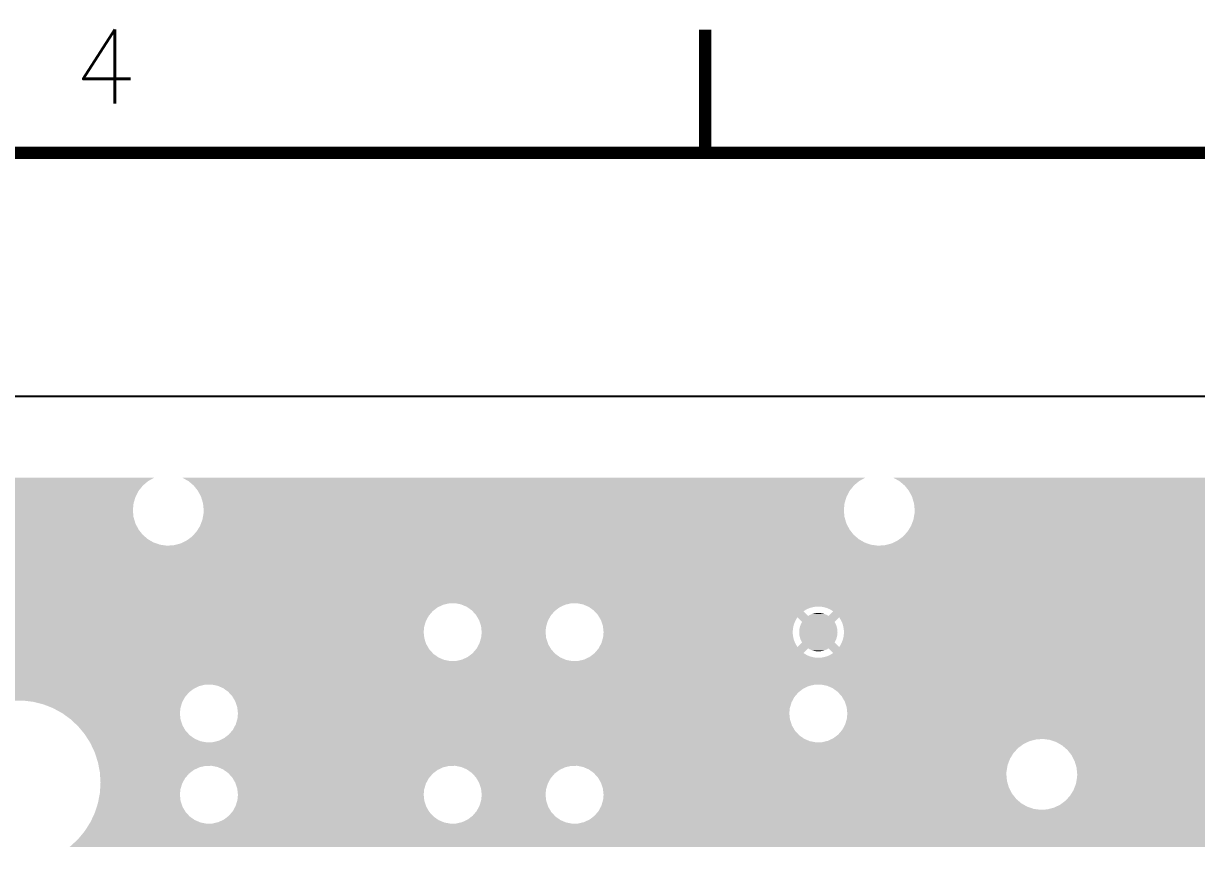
# Model space of a CAD drawing. Extents: x 295 to 953, y 10 to 290.
# Drawn here: x 659.28 to 706.95, y 256.81 to 290.25 of the extents above; entities that cross this region are included whole.
import ezdxf
from ezdxf.enums import TextEntityAlignment as Align

# ---------------------------------------------------------------- set-up
doc = ezdxf.new("R2010")
doc.units = 0
doc.header["$LTSCALE"] = 5
doc.header["$MEASUREMENT"] = 0
doc.layers.get('0').update_dxf_attribs({"linetype": 'CONTINUOUS', "lineweight": 25})
for name, color, linetype in [('PWR1', 7, 'CONTINUOUS'), ('문자', 4, 'CONTINUOUS'), ('테두리', 3, 'CONTINUOUS')]:
    doc.layers.add(name, color=color, linetype=linetype)
doc.styles.get("Standard").update_dxf_attribs({"font": 'simplex.shx'})

# ---------------------------------------------------------------- blocks, each defined once
blk = doc.blocks.new('C')
at = {"layer": '테두리', "const_width": 0.5}
for points in [[(210, 290), (210, 285)], [(15, 285), (15, 15), (405, 15), (405, 285), (15, 285)]]:
    blk.add_lwpolyline(points, dxfattribs=at)
at = {"layer": '문자'}
blk.add_text('4', height=3, dxfattribs=at).set_placement((185.625, 288.5), align=Align.MIDDLE)

msp = doc.modelspace()

# ---------------------------------------------------------------- linework, layer by layer
at = {"layer": 'PWR1'}
msp.add_line((843.878, 275.097), (529.277, 275.097), dxfattribs=at)
for points in [[(598.089, 271.794), (598.089, 271.795), (664.586, 271.794), (664.585, 271.795)], [(598.145, 271.66), (598.089, 271.794), (664.345, 271.66), (664.586, 271.794)], [(665.736, 271.794), (665.736, 271.795), (693.478, 271.794), (693.478, 271.795)], [(665.974, 271.66), (665.736, 271.794), (693.237, 271.66), (693.478, 271.794)], [(694.628, 271.794), (694.629, 271.795), (709.163, 271.794), (709.162, 271.795)], [(694.866, 271.66), (694.628, 271.794), (708.922, 271.66), (709.163, 271.794)], [(598.219, 271.483), (598.145, 271.66), (664.134, 271.483), (664.345, 271.66)], [(598.283, 271.33), (598.219, 271.483), (664.01, 271.33), (664.134, 271.483)], [(598.295, 271.269), (598.283, 271.33), (663.96, 271.269), (664.01, 271.33)], [(598.295, 271.266), (598.295, 271.269), (663.959, 271.266), (663.96, 271.269)], [(598.295, 271.087), (598.295, 271.266), (663.864, 271.087), (663.959, 271.266)], [(665.989, 271.652), (665.974, 271.66), (693.228, 271.652), (693.237, 271.66)], [(666.186, 271.483), (665.989, 271.652), (693.026, 271.483), (693.228, 271.652)], [(666.198, 271.472), (666.186, 271.483), (693.018, 271.472), (693.026, 271.483)], [(666.359, 271.269), (666.198, 271.472), (692.853, 271.269), (693.018, 271.472)], [(666.369, 271.257), (666.359, 271.269), (692.847, 271.257), (692.853, 271.269)], [(666.489, 271.026), (666.369, 271.257), (692.724, 271.026), (692.847, 271.257)], [(694.881, 271.652), (694.866, 271.66), (708.912, 271.652), (708.922, 271.66)], [(695.078, 271.483), (694.881, 271.652), (708.711, 271.483), (708.912, 271.652)], [(695.09, 271.472), (695.078, 271.483), (708.702, 271.472), (708.711, 271.483)], [(695.252, 271.269), (695.09, 271.472), (708.537, 271.269), (708.702, 271.472)], [(695.262, 271.257), (695.252, 271.269), (708.531, 271.257), (708.537, 271.269)], [(695.382, 271.026), (695.262, 271.257), (708.408, 271.026), (708.531, 271.257)], [(653.106, 271.05), (652.833, 271.087), (663.844, 271.05), (663.864, 271.087)], [(653.179, 271.026), (653.106, 271.05), (663.831, 271.026), (663.844, 271.05)], [(653.367, 270.962), (653.179, 271.026), (663.812, 270.962), (663.831, 271.026)], [(653.606, 270.826), (653.367, 270.962), (663.77, 270.826), (663.812, 270.962)], [(653.681, 270.762), (653.606, 270.826), (663.75, 270.762), (663.77, 270.826)], [(666.496, 271.012), (666.489, 271.026), (692.719, 271.012), (692.724, 271.026)], [(666.57, 270.762), (666.496, 271.012), (692.643, 270.762), (692.719, 271.012)], [(695.388, 271.012), (695.382, 271.026), (708.404, 271.012), (708.408, 271.026)], [(695.462, 270.762), (695.388, 271.012), (708.327, 270.762), (708.404, 271.012)], [(653.815, 270.647), (653.681, 270.762), (663.739, 270.647), (663.75, 270.762)], [(653.953, 270.474), (653.815, 270.647), (663.721, 270.474), (663.739, 270.647)], [(653.987, 270.431), (653.953, 270.474), (663.725, 270.431), (663.721, 270.474)], [(654.107, 270.2), (653.987, 270.431), (663.747, 270.2), (663.725, 270.431)], [(666.568, 270.2), (666.596, 270.365), (692.64, 270.2), (692.624, 270.365)], [(666.574, 270.748), (666.57, 270.762), (692.641, 270.748), (692.643, 270.762)], [(666.6, 270.474), (666.574, 270.748), (692.614, 270.474), (692.641, 270.748)], [(666.596, 270.365), (666.6, 270.474), (692.624, 270.365), (692.614, 270.474)], [(695.46, 270.2), (695.489, 270.365), (708.324, 270.2), (708.309, 270.365)], [(695.467, 270.748), (695.462, 270.762), (708.326, 270.748), (708.327, 270.762)], [(695.493, 270.474), (695.467, 270.748), (708.298, 270.474), (708.326, 270.748)], [(695.489, 270.365), (695.493, 270.474), (708.309, 270.365), (708.298, 270.474)], [(654.113, 270.187), (654.107, 270.2), (663.751, 270.187), (663.747, 270.2)], [(654.188, 269.935), (654.113, 270.187), (663.826, 269.935), (663.751, 270.187)], [(654.192, 269.923), (654.188, 269.935), (663.832, 269.923), (663.826, 269.935)], [(654.214, 269.691), (654.192, 269.923), (663.953, 269.691), (663.832, 269.923)], [(666.362, 269.691), (666.452, 269.836), (692.845, 269.691), (692.77, 269.836)], [(666.452, 269.836), (666.489, 269.935), (692.77, 269.836), (692.718, 269.935)], [(666.489, 269.935), (666.549, 270.094), (692.718, 269.935), (692.671, 270.094)], [(666.549, 270.094), (666.568, 270.2), (692.671, 270.094), (692.64, 270.2)], [(695.254, 269.691), (695.344, 269.836), (708.53, 269.691), (708.454, 269.836)], [(695.344, 269.836), (695.382, 269.935), (708.454, 269.836), (708.403, 269.935)], [(695.382, 269.935), (695.442, 270.094), (708.403, 269.935), (708.356, 270.094)], [(695.442, 270.094), (695.46, 270.2), (708.356, 270.094), (708.324, 270.2)], [(654.172, 269.296), (654.203, 269.475), (664.333, 269.296), (664.124, 269.475)], [(654.203, 269.475), (654.214, 269.54), (664.124, 269.475), (664.072, 269.54)], [(654.218, 269.648), (654.214, 269.691), (663.986, 269.648), (663.953, 269.691)], [(654.214, 269.54), (654.218, 269.648), (664.072, 269.54), (663.986, 269.648)], [(665.978, 269.296), (666.12, 269.4), (693.225, 269.296), (693.104, 269.4)], [(666.12, 269.4), (666.189, 269.475), (693.104, 269.4), (693.016, 269.475)], [(666.189, 269.475), (666.307, 269.602), (693.016, 269.475), (692.915, 269.602)], [(666.307, 269.602), (666.362, 269.691), (692.915, 269.602), (692.845, 269.691)], [(694.87, 269.296), (695.012, 269.4), (708.91, 269.296), (708.789, 269.4)], [(695.012, 269.4), (695.082, 269.475), (708.789, 269.4), (708.701, 269.475)], [(695.082, 269.475), (695.199, 269.602), (708.701, 269.475), (708.6, 269.602)], [(695.199, 269.602), (695.254, 269.691), (708.6, 269.602), (708.53, 269.691)], [(653.924, 268.777), (653.979, 268.865), (759.781, 268.777), (759.711, 268.865)], [(653.979, 268.865), (654.069, 269.011), (759.711, 268.865), (759.635, 269.011)], [(654.069, 269.011), (654.078, 269.035), (759.635, 269.011), (759.622, 269.035)], [(654.078, 269.035), (654.092, 269.072), (665.107, 269.035), (664.834, 269.072)], [(654.092, 269.072), (654.126, 269.16), (664.834, 269.072), (664.572, 269.16)], [(654.126, 269.16), (654.167, 269.268), (664.572, 269.16), (664.381, 269.268)], [(654.167, 269.268), (654.172, 269.296), (664.381, 269.268), (664.333, 269.296)], [(665.107, 269.035), (665.382, 269.051), (693.999, 269.035), (693.88, 269.051)], [(665.382, 269.051), (665.463, 269.072), (693.88, 269.051), (693.726, 269.072)], [(665.463, 269.072), (665.648, 269.119), (693.726, 269.072), (693.585, 269.119)], [(665.648, 269.119), (665.734, 269.16), (693.585, 269.119), (693.465, 269.16)], [(665.734, 269.16), (665.898, 269.237), (693.465, 269.16), (693.329, 269.237)], [(665.898, 269.237), (665.978, 269.296), (693.329, 269.237), (693.225, 269.296)], [(693.999, 269.035), (694.274, 269.051), (709.684, 269.035), (709.564, 269.051)], [(694.274, 269.051), (694.355, 269.072), (709.564, 269.051), (709.411, 269.072)], [(694.355, 269.072), (694.541, 269.119), (709.411, 269.072), (709.27, 269.119)], [(694.541, 269.119), (694.627, 269.16), (709.27, 269.119), (709.149, 269.16)], [(694.627, 269.16), (694.79, 269.237), (709.149, 269.16), (709.014, 269.237)], [(694.79, 269.237), (694.87, 269.296), (709.014, 269.237), (708.91, 269.296)], [(653.352, 268.334), (653.515, 268.411), (760.33, 268.334), (760.195, 268.411)], [(653.515, 268.411), (653.595, 268.47), (760.195, 268.411), (760.091, 268.47)], [(653.595, 268.47), (653.737, 268.574), (760.091, 268.47), (759.97, 268.574)], [(653.737, 268.574), (653.807, 268.65), (759.97, 268.574), (759.882, 268.65)], [(653.807, 268.65), (653.924, 268.777), (759.882, 268.65), (759.781, 268.777)], [(638.179, 267.885), (638.24, 267.951), (834.82, 267.885), (834.856, 267.951)], [(638.24, 267.951), (638.385, 268.185), (834.856, 267.951), (834.984, 268.185)], [(638.385, 268.185), (638.394, 268.21), (834.984, 268.185), (834.998, 268.21)], [(652.724, 268.21), (652.999, 268.226), (760.865, 268.21), (760.745, 268.226)], [(652.999, 268.226), (653.08, 268.246), (760.745, 268.226), (760.592, 268.246)], [(653.08, 268.246), (653.266, 268.294), (760.592, 268.246), (760.451, 268.294)], [(653.266, 268.294), (653.352, 268.334), (760.451, 268.294), (760.33, 268.334)], [(637.315, 267.4), (637.581, 267.468), (834.605, 267.4), (834.635, 267.468)], [(637.581, 267.468), (637.831, 267.586), (834.635, 267.468), (834.687, 267.586)], [(637.831, 267.586), (638.053, 267.749), (834.687, 267.586), (834.759, 267.749)], [(638.053, 267.749), (638.179, 267.885), (834.759, 267.749), (834.82, 267.885)], [(598.295, 267.321), (598.295, 267.384), (834.57, 267.321), (834.598, 267.384)], [(598.295, 266.738), (598.295, 267.321), (834.37, 266.738), (834.57, 267.321)], [(637.04, 267.384), (637.315, 267.4), (834.598, 267.384), (834.605, 267.4)], [(598.295, 266.695), (598.295, 266.738), (834.36, 266.695), (834.37, 266.738)], [(598.295, 266.691), (598.295, 266.695), (676.572, 266.691), (676.822, 266.695)], [(598.295, 266.634), (598.295, 266.691), (676.33, 266.634), (676.572, 266.691)], [(598.295, 266.527), (598.295, 266.634), (676.104, 266.527), (676.33, 266.634)], [(598.295, 266.376), (598.295, 266.527), (675.907, 266.376), (676.104, 266.527)], [(676.844, 266.691), (676.822, 266.695), (681.525, 266.691), (681.775, 266.695)], [(677.066, 266.647), (676.844, 266.691), (681.339, 266.647), (681.525, 266.691)], [(677.096, 266.634), (677.066, 266.647), (681.283, 266.634), (681.339, 266.647)], [(677.295, 266.549), (677.096, 266.634), (681.102, 266.549), (681.283, 266.634)], [(677.325, 266.527), (677.295, 266.549), (681.057, 266.527), (681.102, 266.549)], [(677.498, 266.404), (677.325, 266.527), (680.896, 266.404), (681.057, 266.527)], [(681.797, 266.691), (681.775, 266.695), (757.471, 266.691), (757.721, 266.695)], [(682.019, 266.647), (681.797, 266.691), (757.285, 266.647), (757.471, 266.691)], [(682.049, 266.634), (682.019, 266.647), (757.229, 266.634), (757.285, 266.647)], [(682.22, 266.561), (682.049, 266.634), (757.074, 266.561), (757.229, 266.634)], [(682.23, 266.556), (682.22, 266.561), (691.48, 266.556), (691.554, 266.561)], [(682.248, 266.549), (682.23, 266.556), (691.419, 266.549), (691.48, 266.556)], [(682.25, 266.547), (682.248, 266.549), (691.407, 266.547), (691.419, 266.549)], [(682.271, 266.532), (682.25, 266.547), (691.334, 266.532), (691.407, 266.547)], [(682.299, 266.512), (682.271, 266.532), (691.262, 266.512), (691.334, 266.532)], [(682.334, 266.487), (682.299, 266.512), (691.193, 266.487), (691.262, 266.512)], [(682.376, 266.458), (682.334, 266.487), (691.125, 266.458), (691.193, 266.487)], [(691.628, 266.56), (691.554, 266.561), (757.072, 266.56), (757.074, 266.561)], [(691.702, 266.553), (691.628, 266.56), (757.058, 266.553), (757.072, 266.56)], [(691.775, 266.542), (691.702, 266.553), (757.034, 266.542), (757.058, 266.553)], [(691.837, 266.527), (691.775, 266.542), (757.003, 266.527), (757.034, 266.542)], [(691.847, 266.525), (691.837, 266.527), (757, 266.525), (757.003, 266.527)], [(691.918, 266.503), (691.847, 266.525), (756.972, 266.503), (757, 266.525)], [(691.987, 266.476), (691.918, 266.503), (756.937, 266.476), (756.972, 266.503)], [(598.295, 266.186), (598.295, 266.376), (675.745, 266.186), (675.907, 266.376)], [(598.295, 265.967), (598.295, 266.186), (675.627, 265.967), (675.745, 266.186)], [(677.524, 266.376), (677.498, 266.404), (680.86, 266.376), (680.896, 266.404)], [(677.667, 266.22), (677.524, 266.376), (680.727, 266.22), (680.86, 266.376)], [(677.686, 266.186), (677.667, 266.22), (680.698, 266.186), (680.727, 266.22)], [(677.792, 266.005), (677.686, 266.186), (680.6, 266.005), (680.698, 266.186)], [(677.805, 265.967), (677.792, 266.005), (680.58, 265.967), (680.6, 266.005)], [(682.425, 266.423), (682.376, 266.458), (691.059, 266.423), (691.125, 266.458)], [(682.451, 266.404), (682.425, 266.423), (691.029, 266.404), (691.059, 266.423)], [(682.47, 266.384), (682.451, 266.404), (690.996, 266.384), (691.029, 266.404)], [(682.485, 266.368), (682.47, 266.384), (690.973, 266.368), (690.996, 266.384)], [(682.62, 266.22), (682.485, 266.368), (691.12, 266.22), (690.973, 266.368)], [(682.643, 266.18), (682.62, 266.22), (691.161, 266.18), (691.12, 266.22)], [(682.676, 266.125), (682.643, 266.18), (756.611, 266.125), (756.64, 266.18)], [(682.712, 266.063), (682.676, 266.125), (690.689, 266.063), (690.73, 266.125)], [(682.745, 266.005), (682.712, 266.063), (690.657, 266.005), (690.689, 266.063)], [(682.748, 265.998), (682.745, 266.005), (690.653, 265.998), (690.657, 266.005)], [(690.918, 265.937), (690.73, 266.125), (692.236, 265.937), (692.424, 266.125)], [(691.161, 266.18), (691.198, 266.202), (691.993, 266.18), (691.954, 266.202)], [(691.198, 266.202), (691.218, 266.212), (691.954, 266.202), (691.937, 266.212)], [(691.218, 266.212), (691.256, 266.231), (691.937, 266.212), (691.897, 266.231)], [(691.256, 266.231), (691.276, 266.239), (691.897, 266.231), (691.879, 266.239)], [(691.276, 266.239), (691.315, 266.255), (691.879, 266.239), (691.837, 266.255)], [(691.315, 266.255), (691.336, 266.261), (691.837, 266.255), (691.819, 266.261)], [(691.336, 266.261), (691.376, 266.274), (691.819, 266.261), (691.775, 266.274)], [(691.376, 266.274), (691.399, 266.279), (691.775, 266.274), (691.757, 266.279)], [(691.399, 266.279), (691.439, 266.288), (691.757, 266.279), (691.712, 266.288)], [(691.439, 266.288), (691.463, 266.291), (691.712, 266.288), (691.694, 266.291)], [(691.463, 266.291), (691.502, 266.297), (691.694, 266.291), (691.646, 266.297)], [(691.502, 266.297), (691.534, 266.298), (691.646, 266.297), (691.631, 266.298)], [(691.534, 266.298), (691.566, 266.3), (691.631, 266.298), (691.566, 266.3)], [(692.054, 266.445), (691.987, 266.476), (756.895, 266.445), (756.937, 266.476)], [(691.993, 266.18), (692, 266.186), (756.64, 266.18), (756.644, 266.186)], [(692, 266.186), (692.181, 266.368), (756.644, 266.186), (756.798, 266.368)], [(692.119, 266.408), (692.054, 266.445), (756.848, 266.408), (756.895, 266.445)], [(692.168, 266.376), (692.119, 266.408), (756.806, 266.376), (756.848, 266.408)], [(692.181, 266.368), (692.168, 266.376), (756.798, 266.368), (756.806, 266.376)], [(692.452, 266.082), (692.424, 266.125), (756.588, 266.082), (756.611, 266.125)], [(692.49, 266.018), (692.452, 266.082), (756.553, 266.018), (756.588, 266.082)], [(692.516, 265.967), (692.49, 266.018), (756.526, 265.967), (756.553, 266.018)], [(598.295, 265.728), (598.295, 265.967), (675.557, 265.728), (675.627, 265.967)], [(598.295, 265.521), (598.295, 265.728), (675.539, 265.521), (675.557, 265.728)], [(677.87, 265.769), (677.805, 265.967), (680.522, 265.769), (680.58, 265.967)], [(677.875, 265.728), (677.87, 265.769), (680.51, 265.728), (680.522, 265.769)], [(677.897, 265.521), (677.875, 265.728), (680.492, 265.521), (680.51, 265.728)], [(682.77, 265.931), (682.748, 265.998), (690.621, 265.931), (690.653, 265.998)], [(682.792, 265.862), (682.77, 265.931), (690.594, 265.862), (690.621, 265.931)], [(682.816, 265.791), (682.792, 265.862), (690.572, 265.791), (690.594, 265.862)], [(682.823, 265.769), (682.816, 265.791), (690.567, 265.769), (690.572, 265.791)], [(682.829, 265.719), (682.823, 265.769), (690.556, 265.719), (690.567, 265.769)], [(682.836, 265.646), (682.829, 265.719), (690.544, 265.646), (690.556, 265.719)], [(682.844, 265.572), (682.836, 265.646), (690.538, 265.572), (690.544, 265.646)], [(682.85, 265.521), (682.844, 265.572), (690.537, 265.521), (690.538, 265.572)], [(690.798, 265.521), (690.799, 265.575), (692.356, 265.521), (692.354, 265.575)], [(690.799, 265.575), (690.801, 265.585), (692.354, 265.575), (692.353, 265.585)], [(690.801, 265.585), (690.806, 265.638), (692.353, 265.585), (692.347, 265.638)], [(690.806, 265.638), (690.808, 265.649), (692.347, 265.638), (692.346, 265.649)], [(690.808, 265.649), (690.819, 265.701), (692.346, 265.649), (692.334, 265.701)], [(690.819, 265.701), (690.822, 265.711), (692.334, 265.701), (692.332, 265.711)], [(690.822, 265.711), (690.836, 265.763), (692.332, 265.711), (692.317, 265.763)], [(690.836, 265.763), (690.84, 265.773), (692.317, 265.763), (692.314, 265.773)], [(690.84, 265.773), (690.859, 265.823), (692.314, 265.773), (692.295, 265.823)], [(690.859, 265.823), (690.863, 265.833), (692.295, 265.823), (692.291, 265.833)], [(690.863, 265.833), (690.886, 265.881), (692.291, 265.833), (692.267, 265.881)], [(690.886, 265.881), (690.891, 265.89), (692.267, 265.881), (692.263, 265.89)], [(690.891, 265.89), (690.918, 265.937), (692.263, 265.89), (692.236, 265.937)], [(692.523, 265.952), (692.516, 265.967), (756.521, 265.952), (756.526, 265.967)], [(692.552, 265.884), (692.523, 265.952), (756.502, 265.884), (756.521, 265.952)], [(692.575, 265.813), (692.552, 265.884), (756.481, 265.813), (756.502, 265.884)], [(692.593, 265.742), (692.575, 265.813), (756.46, 265.742), (756.481, 265.813)], [(692.596, 265.728), (692.593, 265.742), (756.456, 265.728), (756.46, 265.742)], [(692.606, 265.669), (692.596, 265.728), (756.451, 265.669), (756.456, 265.728)], [(692.614, 265.595), (692.606, 265.669), (756.445, 265.595), (756.451, 265.669)], [(692.617, 265.521), (692.614, 265.595), (756.438, 265.521), (756.445, 265.595)], [(598.295, 265.273), (598.295, 265.521), (675.565, 265.273), (675.539, 265.521)], [(598.295, 265.036), (598.295, 265.273), (675.643, 265.036), (675.565, 265.273)], [(677.788, 265.036), (677.809, 265.075), (680.596, 265.036), (680.584, 265.075)], [(677.809, 265.075), (677.866, 265.273), (680.584, 265.075), (680.518, 265.273)], [(677.866, 265.273), (677.878, 265.314), (680.518, 265.273), (680.514, 265.314)], [(677.878, 265.314), (677.897, 265.521), (680.514, 265.314), (680.492, 265.521)], [(682.723, 265.003), (682.759, 265.069), (690.675, 265.003), (690.64, 265.069)], [(682.759, 265.069), (682.762, 265.075), (690.64, 265.069), (690.637, 265.075)], [(682.762, 265.075), (682.78, 265.137), (690.637, 265.075), (690.61, 265.137)], [(682.78, 265.137), (682.8, 265.207), (690.61, 265.137), (690.585, 265.207)], [(682.8, 265.207), (682.821, 265.278), (690.585, 265.207), (690.565, 265.278)], [(682.821, 265.278), (682.831, 265.314), (690.565, 265.278), (690.558, 265.314)], [(682.831, 265.314), (682.835, 265.351), (690.558, 265.314), (690.551, 265.351)], [(682.835, 265.351), (682.841, 265.424), (690.551, 265.351), (690.541, 265.424)], [(682.841, 265.424), (682.848, 265.498), (690.541, 265.424), (690.537, 265.498)], [(682.848, 265.498), (682.85, 265.521), (690.537, 265.498), (690.537, 265.521)], [(690.73, 264.917), (690.918, 265.105), (692.424, 264.917), (692.236, 265.105)], [(690.8, 265.467), (690.798, 265.521), (692.354, 265.467), (692.356, 265.521)], [(690.8, 265.457), (690.8, 265.467), (692.353, 265.457), (692.354, 265.467)], [(690.807, 265.403), (690.8, 265.457), (692.347, 265.403), (692.353, 265.457)], [(690.808, 265.393), (690.807, 265.403), (692.345, 265.393), (692.347, 265.403)], [(690.819, 265.34), (690.808, 265.393), (692.335, 265.34), (692.345, 265.393)], [(690.821, 265.33), (690.819, 265.34), (692.332, 265.33), (692.335, 265.34)], [(690.837, 265.279), (690.821, 265.33), (692.317, 265.279), (692.332, 265.33)], [(690.839, 265.269), (690.837, 265.279), (692.314, 265.269), (692.317, 265.279)], [(690.859, 265.218), (690.839, 265.269), (692.295, 265.218), (692.314, 265.269)], [(690.863, 265.209), (690.859, 265.218), (692.291, 265.209), (692.295, 265.218)], [(690.886, 265.16), (690.863, 265.209), (692.268, 265.16), (692.291, 265.209)], [(690.891, 265.151), (690.886, 265.16), (692.262, 265.151), (692.268, 265.16)], [(690.918, 265.105), (690.891, 265.151), (692.236, 265.105), (692.262, 265.151)], [(692.501, 265.043), (692.532, 265.11), (756.54, 265.043), (756.518, 265.11)], [(692.532, 265.11), (692.559, 265.179), (756.518, 265.11), (756.495, 265.179)], [(692.559, 265.179), (692.581, 265.25), (756.495, 265.179), (756.472, 265.25)], [(692.581, 265.25), (692.586, 265.273), (756.472, 265.25), (756.464, 265.273)], [(692.586, 265.273), (692.598, 265.322), (756.464, 265.273), (756.459, 265.322)], [(692.598, 265.322), (692.609, 265.396), (756.459, 265.322), (756.451, 265.396)], [(692.609, 265.396), (692.616, 265.469), (756.451, 265.396), (756.443, 265.469)], [(692.616, 265.469), (692.617, 265.521), (756.443, 265.469), (756.438, 265.521)], [(598.295, 264.821), (598.295, 265.036), (675.769, 264.821), (675.643, 265.036)], [(598.295, 264.637), (598.295, 264.821), (675.937, 264.637), (675.769, 264.821)], [(598.295, 264.493), (598.295, 264.637), (676.14, 264.493), (675.937, 264.637)], [(677.331, 264.514), (677.492, 264.637), (681.064, 264.514), (680.89, 264.637)], [(677.492, 264.637), (677.529, 264.666), (680.89, 264.637), (680.864, 264.666)], [(677.529, 264.666), (677.662, 264.821), (680.864, 264.666), (680.722, 264.821)], [(677.662, 264.821), (677.691, 264.855), (680.722, 264.821), (680.702, 264.855)], [(677.691, 264.855), (677.788, 265.036), (680.702, 264.855), (680.596, 265.036)], [(682.351, 264.565), (682.392, 264.597), (691.166, 264.565), (691.099, 264.597)], [(682.392, 264.597), (682.44, 264.633), (691.099, 264.597), (691.035, 264.633)], [(682.44, 264.633), (682.482, 264.666), (691.035, 264.633), (690.986, 264.666)], [(682.482, 264.666), (682.489, 264.674), (690.986, 264.666), (690.973, 264.674)], [(682.489, 264.674), (682.644, 264.855), (690.973, 264.674), (691.154, 264.855)], [(682.644, 264.855), (682.647, 264.862), (691.154, 264.855), (691.161, 264.862)], [(682.647, 264.862), (682.677, 264.917), (756.644, 264.862), (756.612, 264.917)], [(682.677, 264.917), (682.69, 264.94), (690.73, 264.917), (690.714, 264.94)], [(682.69, 264.94), (682.723, 265.003), (690.714, 264.94), (690.675, 265.003)], [(691.199, 264.84), (691.161, 264.862), (691.955, 264.84), (691.993, 264.862)], [(691.216, 264.83), (691.199, 264.84), (691.936, 264.83), (691.955, 264.84)], [(691.257, 264.811), (691.216, 264.83), (691.898, 264.811), (691.936, 264.83)], [(691.274, 264.803), (691.257, 264.811), (691.878, 264.803), (691.898, 264.811)], [(691.317, 264.787), (691.274, 264.803), (691.839, 264.787), (691.878, 264.803)], [(691.334, 264.78), (691.317, 264.787), (691.817, 264.78), (691.839, 264.787)], [(691.378, 264.768), (691.334, 264.78), (691.777, 264.768), (691.817, 264.78)], [(691.396, 264.763), (691.378, 264.768), (691.755, 264.763), (691.777, 264.768)], [(691.442, 264.754), (691.396, 264.763), (691.715, 264.754), (691.755, 264.763)], [(691.459, 264.75), (691.442, 264.754), (691.69, 264.75), (691.715, 264.754)], [(691.508, 264.745), (691.459, 264.75), (691.651, 264.745), (691.69, 264.75)], [(691.523, 264.743), (691.508, 264.745), (691.62, 264.743), (691.651, 264.745)], [(691.587, 264.742), (691.523, 264.743), (691.587, 264.742), (691.62, 264.743)], [(691.961, 264.554), (692.029, 264.584), (756.953, 264.554), (756.911, 264.584)], [(692.034, 264.821), (691.993, 264.862), (756.668, 264.821), (756.644, 264.862)], [(692.029, 264.584), (692.094, 264.619), (756.911, 264.584), (756.863, 264.619)], [(692.181, 264.674), (692.034, 264.821), (756.803, 264.674), (756.668, 264.821)], [(692.094, 264.619), (692.125, 264.637), (756.863, 264.619), (756.836, 264.637)], [(692.125, 264.637), (692.157, 264.658), (756.836, 264.637), (756.818, 264.658)], [(692.157, 264.658), (692.181, 264.674), (756.818, 264.658), (756.803, 264.674)], [(692.424, 264.917), (692.464, 264.979), (756.612, 264.917), (756.576, 264.979)], [(692.464, 264.979), (692.497, 265.036), (756.576, 264.979), (756.542, 265.036)], [(692.497, 265.036), (692.501, 265.043), (756.542, 265.036), (756.54, 265.043)], [(598.295, 264.395), (598.295, 264.493), (676.369, 264.395), (676.14, 264.493)], [(598.295, 264.347), (598.295, 264.395), (676.614, 264.347), (676.369, 264.395)], [(598.295, 264.079), (598.295, 264.347), (834.101, 264.079), (834.09, 264.347)], [(676.614, 264.347), (676.863, 264.351), (681.567, 264.347), (681.545, 264.351)], [(676.863, 264.351), (677.05, 264.395), (681.545, 264.351), (681.322, 264.395)], [(677.05, 264.395), (677.106, 264.408), (681.322, 264.395), (681.292, 264.408)], [(677.106, 264.408), (677.286, 264.493), (681.292, 264.408), (681.093, 264.493)], [(677.286, 264.493), (677.331, 264.514), (681.093, 264.493), (681.064, 264.514)], [(681.567, 264.347), (681.816, 264.351), (757.513, 264.347), (757.491, 264.351)], [(681.816, 264.351), (682.003, 264.395), (757.491, 264.351), (757.268, 264.395)], [(682.003, 264.395), (682.059, 264.408), (757.268, 264.395), (757.238, 264.408)], [(682.059, 264.408), (682.214, 264.481), (757.238, 264.408), (757.068, 264.481)], [(682.214, 264.481), (682.216, 264.482), (691.6, 264.481), (691.525, 264.482)], [(682.216, 264.482), (682.229, 264.488), (691.525, 264.482), (691.452, 264.488)], [(682.229, 264.488), (682.254, 264.5), (691.452, 264.488), (691.378, 264.5)], [(682.254, 264.5), (682.284, 264.514), (691.378, 264.5), (691.316, 264.514)], [(682.284, 264.514), (682.287, 264.517), (691.316, 264.514), (691.306, 264.517)], [(682.287, 264.517), (682.316, 264.538), (691.306, 264.517), (691.235, 264.538)], [(682.316, 264.538), (682.351, 264.565), (691.235, 264.538), (691.166, 264.565)], [(691.6, 264.481), (691.674, 264.485), (757.068, 264.481), (757.058, 264.485)], [(691.674, 264.485), (691.734, 264.493), (757.058, 264.485), (757.039, 264.493)], [(691.734, 264.493), (691.747, 264.495), (757.039, 264.493), (757.037, 264.495)], [(691.747, 264.495), (691.82, 264.509), (757.037, 264.495), (757.016, 264.509)], [(691.82, 264.509), (691.891, 264.529), (757.016, 264.509), (756.988, 264.529)], [(691.891, 264.529), (691.961, 264.554), (756.988, 264.529), (756.953, 264.554)], [(598.295, 263.468), (598.295, 264.079), (834.18, 263.468), (834.101, 264.079)], [(598.295, 263.393), (598.295, 263.468), (834.196, 263.393), (834.18, 263.468)], [(598.295, 263.389), (598.295, 263.393), (666.666, 263.389), (666.916, 263.393)], [(598.295, 263.332), (598.295, 263.389), (666.424, 263.332), (666.666, 263.389)], [(598.295, 263.225), (598.295, 263.332), (666.198, 263.225), (666.424, 263.332)], [(598.295, 263.074), (598.295, 263.225), (666.001, 263.074), (666.198, 263.225)], [(666.938, 263.389), (666.916, 263.393), (691.431, 263.389), (691.681, 263.393)], [(667.16, 263.345), (666.938, 263.389), (691.245, 263.345), (691.431, 263.389)], [(667.19, 263.332), (667.16, 263.345), (691.189, 263.332), (691.245, 263.345)], [(667.389, 263.247), (667.19, 263.332), (691.008, 263.247), (691.189, 263.332)], [(667.419, 263.225), (667.389, 263.247), (690.963, 263.225), (691.008, 263.247)], [(667.592, 263.102), (667.419, 263.225), (690.802, 263.102), (690.963, 263.225)], [(691.925, 263.345), (691.681, 263.393), (834.207, 263.345), (834.196, 263.393)], [(692.154, 263.247), (691.925, 263.345), (834.228, 263.247), (834.207, 263.345)], [(692.357, 263.102), (692.154, 263.247), (834.259, 263.102), (834.228, 263.247)], [(598.295, 262.884), (598.295, 263.074), (665.839, 262.884), (666.001, 263.074)], [(598.295, 262.741), (598.295, 262.884), (665.761, 262.741), (665.839, 262.884)], [(659.688, 262.689), (659.271, 262.741), (665.733, 262.689), (665.761, 262.741)], [(659.78, 262.665), (659.688, 262.689), (665.721, 262.665), (665.733, 262.689)], [(660.095, 262.585), (659.78, 262.665), (665.697, 262.585), (665.721, 262.665)], [(667.618, 263.074), (667.592, 263.102), (690.766, 263.074), (690.802, 263.102)], [(667.761, 262.918), (667.618, 263.074), (690.633, 262.918), (690.766, 263.074)], [(667.78, 262.884), (667.761, 262.918), (690.604, 262.884), (690.633, 262.918)], [(667.886, 262.703), (667.78, 262.884), (690.506, 262.703), (690.604, 262.884)], [(667.899, 262.665), (667.886, 262.703), (690.486, 262.665), (690.506, 262.703)], [(667.964, 262.467), (667.899, 262.665), (690.428, 262.467), (690.486, 262.665)], [(692.526, 262.918), (692.357, 263.102), (834.299, 262.918), (834.259, 263.102)], [(692.557, 262.865), (692.526, 262.918), (834.311, 262.865), (834.299, 262.918)], [(692.651, 262.703), (692.557, 262.865), (834.361, 262.703), (834.311, 262.865)], [(692.696, 262.568), (692.651, 262.703), (834.403, 262.568), (834.361, 262.703)], [(660.485, 262.43), (660.095, 262.585), (665.653, 262.43), (665.697, 262.585)], [(660.494, 262.426), (660.485, 262.43), (665.651, 262.426), (665.653, 262.43)], [(660.854, 262.228), (660.494, 262.426), (665.634, 262.228), (665.651, 262.426)], [(660.867, 262.219), (660.854, 262.228), (665.633, 262.219), (665.634, 262.228)], [(661.194, 261.982), (660.867, 262.219), (665.658, 261.982), (665.633, 262.219)], [(667.969, 262.426), (667.964, 262.467), (690.416, 262.426), (690.428, 262.467)], [(667.991, 262.219), (667.969, 262.426), (690.398, 262.219), (690.416, 262.426)], [(667.972, 262.012), (667.991, 262.219), (690.42, 262.012), (690.398, 262.219)], [(692.698, 262.563), (692.696, 262.568), (793.793, 262.563), (794.043, 262.568)], [(692.716, 262.506), (692.698, 262.563), (793.551, 262.506), (793.793, 262.563)], [(692.729, 262.467), (692.716, 262.506), (793.466, 262.467), (793.551, 262.506)], [(692.736, 262.4), (692.729, 262.467), (793.325, 262.4), (793.466, 262.467)], [(692.752, 262.249), (692.736, 262.4), (793.128, 262.249), (793.325, 262.4)], [(692.741, 262.059), (692.756, 262.219), (792.966, 262.059), (793.102, 262.219)], [(692.756, 262.219), (692.752, 262.249), (793.102, 262.219), (793.128, 262.249)], [(661.205, 261.971), (661.194, 261.982), (665.659, 261.971), (665.658, 261.982)], [(661.457, 261.734), (661.205, 261.971), (665.737, 261.734), (665.659, 261.971)], [(661.5, 261.694), (661.457, 261.734), (665.76, 261.694), (665.737, 261.734)], [(667.785, 261.553), (667.882, 261.734), (690.608, 261.553), (690.502, 261.734)], [(667.882, 261.734), (667.903, 261.773), (690.502, 261.734), (690.49, 261.773)], [(667.903, 261.773), (667.96, 261.971), (690.49, 261.773), (690.424, 261.971)], [(667.96, 261.971), (667.972, 262.012), (690.424, 261.971), (690.42, 262.012)], [(692.575, 261.6), (692.668, 261.773), (792.778, 261.6), (792.828, 261.773)], [(692.668, 261.773), (692.687, 261.839), (792.828, 261.773), (792.848, 261.839)], [(692.687, 261.839), (692.737, 262.012), (792.848, 261.839), (792.941, 262.012)], [(692.737, 262.012), (692.741, 262.059), (792.941, 262.012), (792.966, 262.059)], [(661.645, 261.519), (661.5, 261.694), (665.863, 261.519), (665.76, 261.694)], [(661.768, 261.371), (661.645, 261.519), (665.999, 261.371), (665.863, 261.519)], [(661.79, 261.335), (661.768, 261.371), (666.031, 261.335), (665.999, 261.371)], [(661.882, 261.191), (661.79, 261.335), (666.234, 261.191), (666.031, 261.335)], [(667.425, 261.212), (667.586, 261.335), (690.97, 261.212), (690.796, 261.335)], [(667.586, 261.335), (667.623, 261.364), (690.796, 261.335), (690.77, 261.364)], [(667.623, 261.364), (667.756, 261.519), (690.77, 261.364), (690.628, 261.519)], [(667.756, 261.519), (667.785, 261.553), (690.628, 261.519), (690.608, 261.553)], [(692.19, 261.212), (692.388, 261.364), (792.779, 261.212), (792.763, 261.364)], [(692.388, 261.364), (692.413, 261.393), (792.763, 261.364), (792.76, 261.393)], [(692.413, 261.393), (692.55, 261.553), (792.76, 261.393), (792.774, 261.553)], [(692.55, 261.553), (692.575, 261.6), (792.774, 261.553), (792.778, 261.6)], [(661.945, 261.093), (661.882, 261.191), (666.463, 261.093), (666.234, 261.191)], [(661.975, 261.045), (661.945, 261.093), (666.708, 261.045), (666.463, 261.093)], [(661.993, 261.016), (661.975, 261.045), (699.999, 261.016), (700.059, 261.045)], [(662.011, 260.979), (661.993, 261.016), (699.921, 260.979), (699.999, 261.016)], [(662.087, 260.816), (662.011, 260.979), (699.698, 260.816), (699.921, 260.979)], [(662.172, 260.637), (662.087, 260.816), (699.532, 260.637), (699.698, 260.816)], [(666.708, 261.045), (666.957, 261.049), (691.473, 261.045), (691.451, 261.049)], [(666.957, 261.049), (667.144, 261.093), (691.451, 261.049), (691.228, 261.093)], [(667.144, 261.093), (667.2, 261.106), (691.228, 261.093), (691.198, 261.106)], [(667.2, 261.106), (667.38, 261.191), (691.198, 261.106), (690.999, 261.191)], [(667.38, 261.191), (667.425, 261.212), (690.999, 261.191), (690.97, 261.212)], [(691.473, 261.045), (691.722, 261.049), (700.059, 261.045), (700.068, 261.049)], [(691.722, 261.049), (691.927, 261.097), (700.068, 261.049), (700.17, 261.097)], [(691.927, 261.097), (691.965, 261.106), (700.17, 261.097), (700.204, 261.106)], [(691.965, 261.106), (692.09, 261.165), (700.204, 261.106), (700.437, 261.165)], [(692.09, 261.165), (692.124, 261.181), (700.437, 261.165), (700.712, 261.181)], [(692.124, 261.181), (692.19, 261.212), (792.783, 261.181), (792.779, 261.212)], [(700.976, 261.146), (700.712, 261.181), (792.786, 261.146), (792.783, 261.181)], [(700.985, 261.144), (700.976, 261.146), (792.787, 261.144), (792.786, 261.146)], [(701.246, 261.056), (700.985, 261.144), (792.816, 261.056), (792.787, 261.144)], [(701.485, 260.92), (701.246, 261.056), (792.86, 260.92), (792.816, 261.056)], [(701.498, 260.909), (701.485, 260.92), (792.864, 260.909), (792.86, 260.92)], [(701.694, 260.741), (701.498, 260.909), (792.962, 260.741), (792.864, 260.909)], [(662.179, 260.614), (662.172, 260.637), (699.511, 260.614), (699.532, 260.637)], [(662.255, 260.38), (662.179, 260.614), (699.366, 260.38), (699.511, 260.614)], [(662.302, 260.237), (662.255, 260.38), (699.312, 260.237), (699.366, 260.38)], [(701.732, 260.694), (701.694, 260.741), (792.99, 260.694), (792.962, 260.741)], [(701.866, 260.525), (701.732, 260.694), (793.144, 260.525), (792.99, 260.694)], [(701.873, 260.51), (701.866, 260.525), (793.158, 260.51), (793.144, 260.525)], [(701.948, 260.366), (701.873, 260.51), (793.361, 260.366), (793.158, 260.51)], [(701.954, 260.355), (701.948, 260.366), (793.385, 260.355), (793.361, 260.366)], [(701.962, 260.339), (701.954, 260.355), (745.014, 260.339), (745.289, 260.355)], [(701.992, 260.281), (701.962, 260.339), (744.783, 260.281), (745.014, 260.339)], [(662.324, 260.122), (662.302, 260.237), (699.269, 260.122), (699.312, 260.237)], [(662.33, 260.091), (662.324, 260.122), (699.263, 260.091), (699.269, 260.122)], [(662.331, 260.087), (662.33, 260.091), (666.666, 260.087), (666.916, 260.091)], [(662.341, 260.03), (662.331, 260.087), (666.424, 260.03), (666.666, 260.087)], [(662.362, 259.923), (662.341, 260.03), (666.198, 259.923), (666.424, 260.03)], [(662.381, 259.825), (662.362, 259.923), (666.069, 259.825), (666.198, 259.923)], [(662.384, 259.772), (662.381, 259.825), (666.001, 259.772), (666.069, 259.825)], [(666.938, 260.087), (666.916, 260.091), (676.572, 260.087), (676.822, 260.091)], [(667.16, 260.043), (666.938, 260.087), (676.386, 260.043), (676.572, 260.087)], [(667.19, 260.03), (667.16, 260.043), (676.33, 260.03), (676.386, 260.043)], [(667.389, 259.945), (667.19, 260.03), (676.149, 259.945), (676.33, 260.03)], [(667.419, 259.923), (667.389, 259.945), (676.104, 259.923), (676.149, 259.945)], [(667.592, 259.8), (667.419, 259.923), (675.943, 259.8), (676.104, 259.923)], [(676.844, 260.087), (676.822, 260.091), (681.525, 260.087), (681.775, 260.091)], [(677.066, 260.043), (676.844, 260.087), (681.339, 260.043), (681.525, 260.087)], [(677.096, 260.03), (677.066, 260.043), (681.283, 260.03), (681.339, 260.043)], [(677.295, 259.945), (677.096, 260.03), (681.102, 259.945), (681.283, 260.03)], [(677.325, 259.923), (677.295, 259.945), (681.057, 259.923), (681.102, 259.945)], [(677.498, 259.8), (677.325, 259.923), (680.896, 259.8), (681.057, 259.923)], [(682.019, 260.043), (681.775, 260.091), (699.255, 260.043), (699.263, 260.091)], [(682.248, 259.945), (682.019, 260.043), (699.238, 259.945), (699.255, 260.043)], [(682.38, 259.851), (682.248, 259.945), (699.222, 259.851), (699.238, 259.945)], [(682.451, 259.8), (682.38, 259.851), (699.22, 259.8), (699.222, 259.851)], [(701.995, 260.271), (701.992, 260.281), (744.747, 260.271), (744.783, 260.281)], [(702.03, 260.154), (701.995, 260.271), (744.498, 260.154), (744.747, 260.271)], [(702.071, 260.017), (702.03, 260.154), (744.311, 260.017), (744.498, 260.154)], [(702.073, 259.991), (702.071, 260.017), (744.275, 259.991), (744.311, 260.017)], [(702.093, 259.788), (702.073, 259.991), (744.088, 259.788), (744.275, 259.991)], [(662.396, 259.582), (662.384, 259.772), (665.839, 259.582), (666.001, 259.772)], [(662.39, 259.124), (662.404, 259.363), (665.651, 259.124), (665.721, 259.363)], [(662.407, 259.406), (662.396, 259.582), (665.744, 259.406), (665.839, 259.582)], [(662.404, 259.363), (662.407, 259.406), (665.721, 259.363), (665.744, 259.406)], [(667.618, 259.772), (667.592, 259.8), (675.907, 259.772), (675.943, 259.8)], [(667.761, 259.616), (667.618, 259.772), (675.774, 259.616), (675.907, 259.772)], [(667.78, 259.582), (667.761, 259.616), (675.745, 259.582), (675.774, 259.616)], [(667.886, 259.401), (667.78, 259.582), (675.647, 259.401), (675.745, 259.582)], [(667.899, 259.363), (667.886, 259.401), (675.627, 259.363), (675.647, 259.401)], [(667.964, 259.165), (667.899, 259.363), (675.569, 259.165), (675.627, 259.363)], [(677.524, 259.772), (677.498, 259.8), (680.86, 259.772), (680.896, 259.8)], [(677.667, 259.616), (677.524, 259.772), (680.727, 259.616), (680.86, 259.772)], [(677.686, 259.582), (677.667, 259.616), (680.698, 259.582), (680.727, 259.616)], [(677.792, 259.401), (677.686, 259.582), (680.6, 259.401), (680.698, 259.582)], [(677.805, 259.363), (677.792, 259.401), (680.58, 259.363), (680.6, 259.401)], [(677.87, 259.165), (677.805, 259.363), (680.522, 259.165), (680.58, 259.363)], [(682.504, 259.742), (682.451, 259.8), (699.218, 259.742), (699.22, 259.8)], [(682.62, 259.616), (682.504, 259.742), (699.23, 259.616), (699.218, 259.742)], [(682.706, 259.468), (682.62, 259.616), (699.244, 259.468), (699.23, 259.616)], [(682.745, 259.401), (682.706, 259.468), (699.264, 259.401), (699.244, 259.468)], [(682.81, 259.204), (682.745, 259.401), (699.322, 259.204), (699.264, 259.401)], [(702.021, 259.297), (702.046, 259.362), (743.846, 259.297), (743.871, 259.362)], [(702.046, 259.362), (702.079, 259.554), (743.871, 259.362), (743.943, 259.554)], [(702.079, 259.554), (702.093, 259.634), (743.943, 259.554), (743.993, 259.634)], [(702.097, 259.742), (702.093, 259.788), (744.06, 259.742), (744.088, 259.788)], [(702.093, 259.634), (702.097, 259.742), (743.993, 259.634), (744.06, 259.742)], [(662.32, 258.669), (662.367, 258.917), (665.659, 258.669), (665.633, 258.917)], [(662.367, 258.917), (662.382, 258.994), (665.633, 258.917), (665.64, 258.994)], [(662.382, 258.994), (662.39, 259.124), (665.64, 258.994), (665.651, 259.124)], [(667.969, 259.124), (667.964, 259.165), (675.557, 259.124), (675.569, 259.165)], [(667.991, 258.917), (667.969, 259.124), (675.539, 258.917), (675.557, 259.124)], [(667.972, 258.71), (667.991, 258.917), (675.561, 258.71), (675.539, 258.917)], [(677.875, 259.124), (677.87, 259.165), (680.51, 259.124), (680.522, 259.165)], [(677.897, 258.917), (677.875, 259.124), (680.492, 258.917), (680.51, 259.124)], [(677.878, 258.71), (677.897, 258.917), (680.514, 258.71), (680.492, 258.917)], [(682.823, 259.165), (682.81, 259.204), (699.342, 259.165), (699.322, 259.204)], [(682.845, 258.959), (682.823, 259.165), (699.449, 258.959), (699.342, 259.165)], [(682.834, 258.744), (682.85, 258.917), (699.62, 258.744), (699.483, 258.917)], [(682.85, 258.917), (682.845, 258.959), (699.483, 258.917), (699.449, 258.959)], [(701.616, 258.668), (701.803, 258.871), (743.818, 258.668), (743.799, 258.871)], [(701.803, 258.871), (701.832, 258.917), (743.799, 258.871), (743.795, 258.917)], [(701.832, 258.917), (701.899, 259.025), (743.795, 258.917), (743.799, 259.025)], [(701.899, 259.025), (701.948, 259.105), (743.799, 259.025), (743.812, 259.105)], [(701.948, 259.105), (702.021, 259.297), (743.812, 259.105), (743.846, 259.297)], [(662.186, 258.217), (662.256, 258.432), (665.863, 258.217), (665.737, 258.432)], [(662.256, 258.432), (662.304, 258.582), (665.737, 258.432), (665.688, 258.582)], [(662.304, 258.582), (662.32, 258.669), (665.688, 258.582), (665.659, 258.669)], [(667.785, 258.251), (667.882, 258.432), (675.749, 258.251), (675.643, 258.432)], [(667.882, 258.432), (667.903, 258.471), (675.643, 258.432), (675.631, 258.471)], [(667.903, 258.471), (667.96, 258.669), (675.631, 258.471), (675.565, 258.669)], [(667.96, 258.669), (667.972, 258.71), (675.565, 258.669), (675.561, 258.71)], [(677.691, 258.251), (677.788, 258.432), (680.702, 258.251), (680.596, 258.432)], [(677.788, 258.432), (677.809, 258.471), (680.596, 258.432), (680.584, 258.471)], [(677.809, 258.471), (677.866, 258.669), (680.584, 258.471), (680.518, 258.669)], [(677.866, 258.669), (677.878, 258.71), (680.518, 258.669), (680.514, 258.71)], [(682.692, 258.34), (682.739, 258.428), (700.33, 258.34), (700.069, 258.428)], [(682.739, 258.428), (682.762, 258.471), (700.069, 258.428), (699.995, 258.471)], [(682.762, 258.471), (682.789, 258.564), (699.995, 258.471), (699.829, 258.564)], [(682.789, 258.564), (682.831, 258.71), (699.829, 258.564), (699.66, 258.71)], [(682.831, 258.71), (682.834, 258.744), (699.66, 258.71), (699.62, 258.744)], [(700.878, 258.32), (701.108, 258.378), (743.93, 258.32), (743.899, 258.378)], [(701.108, 258.378), (701.145, 258.388), (743.899, 258.378), (743.896, 258.388)], [(701.145, 258.388), (701.394, 258.505), (743.896, 258.388), (743.862, 258.505)], [(701.394, 258.505), (701.581, 258.643), (743.862, 258.505), (743.821, 258.643)], [(701.581, 258.643), (701.616, 258.668), (743.821, 258.643), (743.818, 258.668)], [(662.038, 257.889), (662.105, 258.033), (666.234, 257.889), (666.031, 258.033)], [(662.105, 258.033), (662.175, 258.182), (666.031, 258.033), (665.895, 258.182)], [(662.175, 258.182), (662.186, 258.217), (665.895, 258.182), (665.863, 258.217)], [(667.38, 257.889), (667.425, 257.91), (676.14, 257.889), (676.111, 257.91)], [(667.425, 257.91), (667.586, 258.033), (676.111, 257.91), (675.937, 258.033)], [(667.586, 258.033), (667.623, 258.062), (675.937, 258.033), (675.911, 258.062)], [(667.623, 258.062), (667.756, 258.217), (675.911, 258.062), (675.769, 258.217)], [(667.756, 258.217), (667.785, 258.251), (675.769, 258.217), (675.749, 258.251)], [(677.286, 257.889), (677.331, 257.91), (681.093, 257.889), (681.064, 257.91)], [(677.331, 257.91), (677.492, 258.033), (681.064, 257.91), (680.89, 258.033)], [(677.492, 258.033), (677.529, 258.062), (680.89, 258.033), (680.864, 258.062)], [(677.529, 258.062), (677.662, 258.217), (680.864, 258.062), (680.722, 258.217)], [(677.662, 258.217), (677.691, 258.251), (680.722, 258.217), (680.702, 258.251)], [(682.059, 257.804), (682.284, 257.91), (744.331, 257.804), (744.207, 257.91)], [(682.284, 257.91), (682.295, 257.918), (744.207, 257.91), (744.197, 257.918)], [(682.295, 257.918), (682.482, 258.062), (744.197, 257.918), (744.084, 258.062)], [(682.482, 258.062), (682.544, 258.134), (744.084, 258.062), (744.026, 258.134)], [(682.544, 258.134), (682.644, 258.251), (744.026, 258.134), (743.965, 258.251)], [(682.644, 258.251), (682.672, 258.304), (743.965, 258.251), (743.938, 258.304)], [(682.672, 258.304), (682.692, 258.34), (700.603, 258.304), (700.33, 258.34)], [(700.603, 258.304), (700.878, 258.32), (743.938, 258.304), (743.93, 258.32)], [(661.713, 257.374), (661.772, 257.447), (756.181, 257.374), (756.194, 257.447)], [(661.772, 257.447), (661.792, 257.478), (756.194, 257.447), (756.199, 257.478)], [(661.792, 257.478), (661.816, 257.515), (745.18, 257.478), (744.907, 257.515)], [(661.816, 257.515), (661.871, 257.603), (744.907, 257.515), (744.646, 257.603)], [(661.871, 257.603), (661.957, 257.739), (744.646, 257.603), (744.406, 257.739)], [(661.957, 257.739), (661.96, 257.743), (744.406, 257.739), (744.402, 257.743)], [(661.96, 257.743), (661.99, 257.791), (666.708, 257.743), (666.463, 257.791)], [(661.99, 257.791), (661.997, 257.802), (666.463, 257.791), (666.438, 257.802)], [(661.997, 257.802), (662.038, 257.889), (666.438, 257.802), (666.234, 257.889)], [(666.708, 257.743), (666.957, 257.747), (676.614, 257.743), (676.592, 257.747)], [(666.957, 257.747), (667.144, 257.791), (676.592, 257.747), (676.369, 257.791)], [(667.144, 257.791), (667.2, 257.804), (676.369, 257.791), (676.339, 257.804)], [(667.2, 257.804), (667.38, 257.889), (676.339, 257.804), (676.14, 257.889)], [(676.614, 257.743), (676.863, 257.747), (681.567, 257.743), (681.545, 257.747)], [(676.863, 257.747), (677.05, 257.791), (681.545, 257.747), (681.322, 257.791)], [(677.05, 257.791), (677.106, 257.804), (681.322, 257.791), (681.292, 257.804)], [(677.106, 257.804), (677.286, 257.889), (681.292, 257.804), (681.093, 257.889)], [(681.567, 257.743), (681.816, 257.747), (744.402, 257.743), (744.397, 257.747)], [(681.816, 257.747), (682.059, 257.804), (744.397, 257.747), (744.331, 257.804)], [(661.2, 256.834), (661.367, 256.992), (756.25, 256.834), (756.203, 256.992)], [(661.367, 256.992), (661.505, 257.122), (756.203, 256.992), (756.191, 257.122)], [(661.505, 257.122), (661.624, 257.266), (756.191, 257.122), (756.177, 257.266)], [(661.624, 257.266), (661.713, 257.374), (756.177, 257.266), (756.181, 257.374)], [(661.138, 256.789), (661.2, 256.834), (756.263, 256.789), (756.25, 256.834)]]:
    msp.add_solid(points, dxfattribs=at)

# ---------------------------------------------------------------- block references
msp.add_blockref('C', (476.978, 0))

doc.saveas('drawing.dxf')
